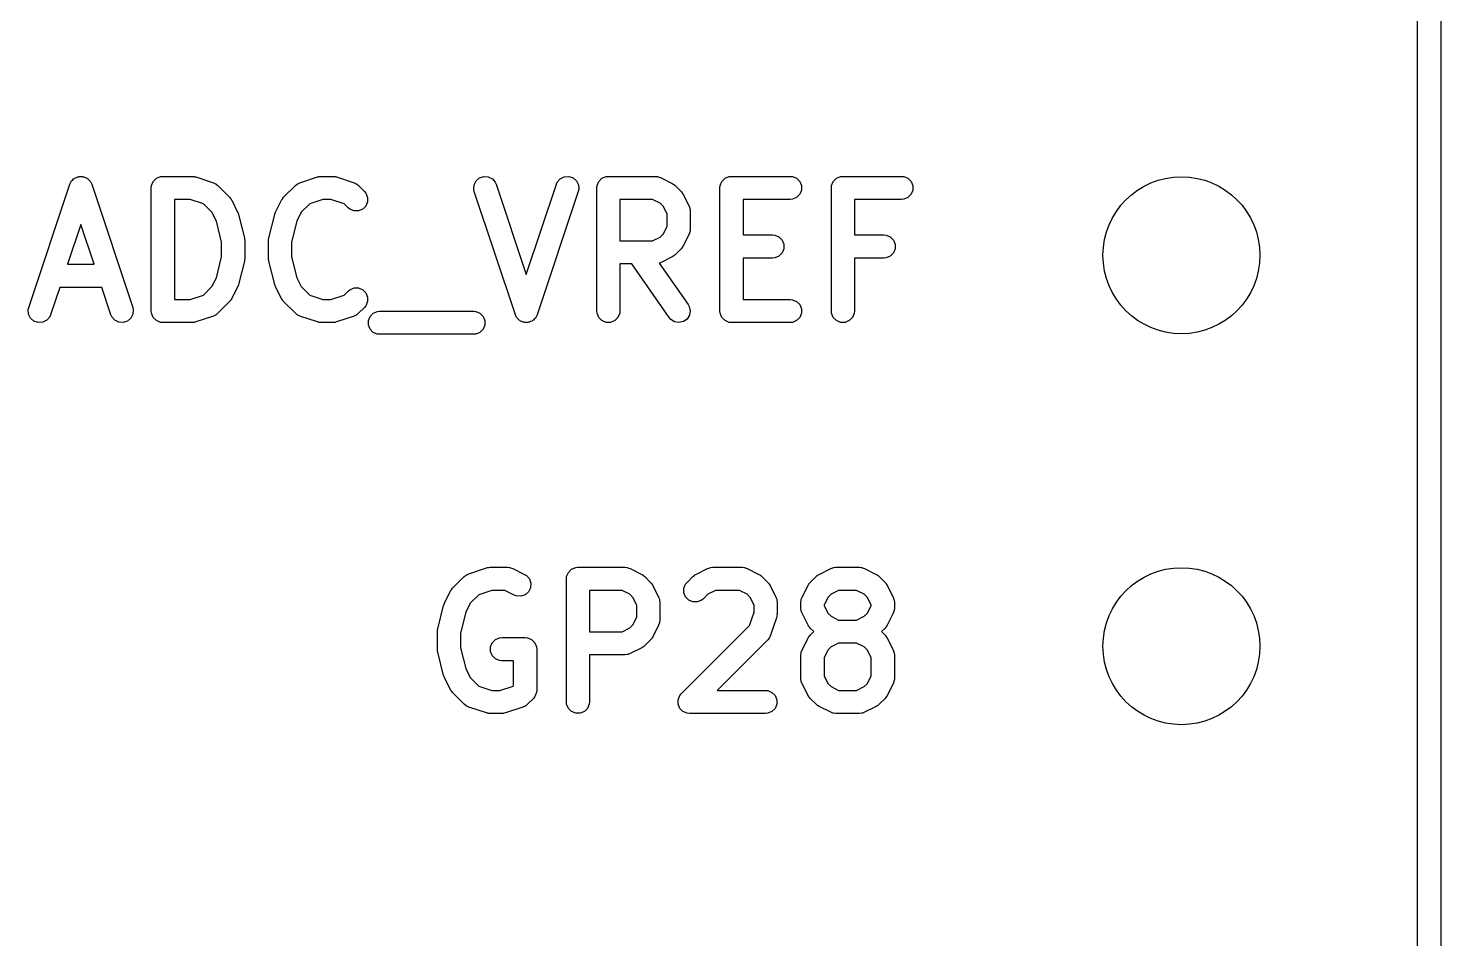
# Model space of a CAD drawing. Extents: x 100 to 226, y -132 to -42.
# Drawn here: x 210.79 to 219.97, y -68.83 to -62.92 of the extents above; entities that cross this region are included whole.
import ezdxf

# ---------------------------------------------------------------- set-up
doc = ezdxf.new("R2010")
doc.units = 0
doc.layers.add('BLACK', color=7, linetype='CONTINUOUS')

msp = doc.modelspace()

# ---------------------------------------------------------------- linework, layer by layer
at = {"layer": 'BLACK', "linetype": 'CONTINUOUS'}
for p, q in [((219.96625, -50.32375), (219.96625, -101.32375)), ((219.81625, -101.24875), (219.81625, -50.39875)), ((211.114403, -63.883329), (211.119489, -63.881634)), ((211.119489, -63.881634), (211.128869, -63.8823)), ((211.128869, -63.8823), (211.138249, -63.881634)), ((211.138249, -63.881634), (211.143334, -63.883329)), ((211.64757, -63.882486), (211.662202, -63.881045)), ((211.662202, -63.881045), (211.852678, -63.881045)), ((211.852678, -63.881045), (211.860083, -63.881774)), ((211.860083, -63.881774), (211.862058, -63.881634)), ((211.862058, -63.881634), (211.864655, -63.882224)), ((212.678795, -63.882224), (212.681393, -63.881634)), ((212.681393, -63.881634), (212.683367, -63.881774)), ((212.683367, -63.881774), (212.690773, -63.881045)), ((212.690773, -63.881045), (212.766964, -63.881045)), ((212.766964, -63.881045), (212.774369, -63.881774)), ((212.774369, -63.881774), (212.776344, -63.881634)), ((212.776344, -63.881634), (212.778941, -63.882224)), ((213.720297, -63.890888), (213.74806, -63.881634)), ((213.74806, -63.881634), (213.77725, -63.883709)), ((214.270963, -63.883708), (214.300153, -63.881634)), ((214.300153, -63.881634), (214.327916, -63.890888)), ((214.542808, -63.882486), (214.55744, -63.881045)), ((214.55744, -63.881045), (214.862202, -63.881045)), ((214.862202, -63.881045), (214.876834, -63.882486)), ((215.342808, -63.882486), (215.35744, -63.881045)), ((215.35744, -63.881045), (215.738392, -63.881045)), ((215.738392, -63.881045), (215.753024, -63.882486)), ((216.066618, -63.882486), (216.08125, -63.881045)), ((216.08125, -63.881045), (216.462202, -63.881045)), ((216.462202, -63.881045), (216.476834, -63.882486)), ((210.791051, -64.732328), (211.057718, -63.932328)), ((211.057718, -63.932328), (211.063712, -63.918903)), ((211.063712, -63.918903), (211.067222, -63.914855)), ((211.067222, -63.914855), (211.069619, -63.910062)), ((211.069619, -63.910062), (211.076723, -63.903899)), ((211.076723, -63.903899), (211.082886, -63.896795)), ((211.082886, -63.896795), (211.087679, -63.894398)), ((211.087679, -63.894398), (211.091727, -63.890888)), ((211.091727, -63.890888), (211.100648, -63.887914)), ((211.100648, -63.887914), (211.109059, -63.883709)), ((211.109059, -63.883709), (211.114403, -63.883329)), ((211.143334, -63.883329), (211.148679, -63.883709)), ((211.148679, -63.883709), (211.157088, -63.887913)), ((211.157088, -63.887913), (211.166012, -63.890888)), ((211.166012, -63.890888), (211.17006, -63.894399)), ((211.17006, -63.894399), (211.174852, -63.896795)), ((211.174852, -63.896795), (211.181013, -63.903898)), ((211.181013, -63.903898), (211.188119, -63.910062)), ((211.188119, -63.910062), (211.190515, -63.914855)), ((211.190515, -63.914855), (211.194026, -63.918903)), ((211.194026, -63.918903), (211.20002, -63.932328)), ((211.20002, -63.932328), (211.466686, -64.732328)), ((211.587202, -63.956045), (211.588643, -63.941413)), ((211.587202, -64.756045), (211.587202, -63.956045)), ((211.588643, -63.941413), (211.599842, -63.914377)), ((211.599842, -63.914377), (211.620534, -63.893685)), ((211.620534, -63.893685), (211.64757, -63.882486)), ((211.864655, -63.882224), (211.86731, -63.882486)), ((211.86731, -63.882486), (211.869141, -63.883244)), ((211.869141, -63.883244), (211.876395, -63.884894)), ((211.876395, -63.884894), (211.990681, -63.922989)), ((211.990681, -63.922989), (212.004106, -63.928983)), ((212.004106, -63.928983), (212.006141, -63.930748)), ((212.006141, -63.930748), (212.008632, -63.93178)), ((212.008632, -63.93178), (212.019997, -63.941107)), ((212.019997, -63.941107), (212.096187, -64.017297)), ((212.447264, -64.017297), (212.523454, -63.941107)), ((212.523454, -63.941107), (212.534819, -63.931779)), ((212.534819, -63.931779), (212.537311, -63.930746)), ((212.537311, -63.930746), (212.539345, -63.928983)), ((212.539345, -63.928983), (212.55277, -63.922989)), ((212.55277, -63.922989), (212.667056, -63.884894)), ((212.667056, -63.884894), (212.674309, -63.883244)), ((212.674309, -63.883244), (212.676141, -63.882486)), ((212.676141, -63.882486), (212.678795, -63.882224)), ((212.778941, -63.882224), (212.781596, -63.882486)), ((212.781596, -63.882486), (212.783427, -63.883244)), ((212.783427, -63.883244), (212.790681, -63.884894)), ((212.790681, -63.884894), (212.904966, -63.922989)), ((212.904966, -63.922989), (212.918392, -63.928983)), ((212.918392, -63.928983), (212.920427, -63.930748)), ((212.920427, -63.930748), (212.922916, -63.931779)), ((212.922916, -63.931779), (212.934281, -63.941106)), ((212.934281, -63.941106), (212.972377, -63.979201)), ((213.683029, -63.965425), (213.685104, -63.936235)), ((213.686289, -63.979762), (213.683029, -63.965425)), ((213.685104, -63.936235), (213.69819, -63.910062)), ((213.69819, -63.910062), (213.720297, -63.890888)), ((213.77725, -63.883709), (213.803423, -63.896795)), ((213.803423, -63.896795), (213.822597, -63.918902)), ((213.822597, -63.918902), (213.828591, -63.932328)), ((213.828591, -63.932328), (214.024106, -64.518874)), ((214.024106, -64.518874), (214.219622, -63.932328)), ((214.219622, -63.932328), (214.225616, -63.918902)), ((214.225616, -63.918902), (214.24479, -63.896795)), ((214.24479, -63.896795), (214.270963, -63.883708)), ((214.327916, -63.890888), (214.350023, -63.910061)), ((214.350023, -63.910061), (214.36311, -63.936235)), ((214.365184, -63.965425), (214.361924, -63.979762)), ((214.36311, -63.936235), (214.365184, -63.965425)), ((214.48244, -63.956045), (214.483881, -63.941413)), ((214.48244, -64.756045), (214.48244, -63.956045)), ((214.483881, -63.941413), (214.49508, -63.914377)), ((214.49508, -63.914377), (214.515772, -63.893685)), ((214.515772, -63.893685), (214.542808, -63.882486)), ((214.876834, -63.882486), (214.879323, -63.883517)), ((214.879323, -63.883517), (214.882011, -63.883708)), ((214.882011, -63.883708), (214.895743, -63.888963)), ((214.895743, -63.888963), (214.971933, -63.927058)), ((214.971933, -63.927058), (214.978232, -63.931022)), ((214.978232, -63.931022), (214.98006, -63.93178)), ((214.98006, -63.93178), (214.982116, -63.933468)), ((214.982116, -63.933468), (214.984376, -63.93489)), ((214.984376, -63.93489), (214.985675, -63.936388)), ((214.985675, -63.936388), (214.991425, -63.941107)), ((214.991425, -63.941107), (215.02952, -63.979202)), ((215.28244, -63.956045), (215.283881, -63.941413)), ((215.28244, -64.756045), (215.28244, -63.956045)), ((215.283881, -63.941413), (215.29508, -63.914377)), ((215.29508, -63.914377), (215.315772, -63.893685)), ((215.315772, -63.893685), (215.342808, -63.882486)), ((215.753024, -63.882486), (215.78006, -63.893685)), ((215.78006, -63.893685), (215.800752, -63.914377)), ((215.800752, -63.914377), (215.811951, -63.941413)), ((215.811951, -63.970677), (215.800752, -63.997713)), ((215.811951, -63.941413), (215.811951, -63.970677)), ((216.00625, -63.956045), (216.007691, -63.941413)), ((216.00625, -64.756045), (216.00625, -63.956045)), ((216.007691, -63.941413), (216.01889, -63.914377)), ((216.01889, -63.914377), (216.039582, -63.893685)), ((216.039582, -63.893685), (216.066618, -63.882486)), ((216.476834, -63.882486), (216.50387, -63.893685)), ((216.50387, -63.893685), (216.524562, -63.914377)), ((216.524562, -63.914377), (216.535761, -63.941413)), ((216.535761, -63.970677), (216.524562, -63.997713)), ((216.535761, -63.941413), (216.535761, -63.970677)), ((211.840508, -64.031045), (211.737202, -64.031045)), ((211.737202, -64.031045), (211.737202, -64.681045)), ((211.92645, -64.059692), (211.840508, -64.031045)), ((211.981514, -64.114756), (211.92645, -64.059692)), ((212.096187, -64.017297), (212.100907, -64.023047)), ((212.100907, -64.023047), (212.102404, -64.024346)), ((212.102404, -64.024346), (212.103823, -64.0266)), ((212.103823, -64.0266), (212.105515, -64.028662)), ((212.105515, -64.028662), (212.106273, -64.030494)), ((212.106273, -64.030494), (212.110236, -64.036789)), ((212.110236, -64.036789), (212.148331, -64.11298)), ((212.39512, -64.11298), (212.433215, -64.036789)), ((212.433215, -64.036789), (212.437179, -64.030489)), ((212.437179, -64.030489), (212.437937, -64.028662)), ((212.437937, -64.028662), (212.439625, -64.026605)), ((212.439625, -64.026605), (212.441047, -64.024346)), ((212.441047, -64.024346), (212.442545, -64.023046)), ((212.442545, -64.023046), (212.447264, -64.017297)), ((212.617, -64.059692), (212.561936, -64.114756)), ((212.702943, -64.031045), (212.617, -64.059692)), ((212.754794, -64.031045), (212.702943, -64.031045)), ((212.840735, -64.059692), (212.754794, -64.031045)), ((212.866313, -64.085269), (212.840735, -64.059692)), ((212.972377, -63.979201), (212.981705, -63.990566)), ((212.981705, -63.990566), (212.992904, -64.017602)), ((212.992904, -64.046865), (212.981706, -64.073902)), ((212.992904, -64.017602), (212.992904, -64.046865)), ((213.952956, -64.779762), (213.686289, -63.979762)), ((214.361924, -63.979762), (214.095258, -64.779762)), ((214.844497, -64.031045), (214.63244, -64.031045)), ((214.63244, -64.031045), (214.63244, -64.300092)), ((214.893965, -64.055779), (214.844497, -64.031045)), ((214.914848, -64.076662), (214.893965, -64.055779)), ((215.02952, -63.979202), (215.03424, -63.984954)), ((215.03424, -63.984954), (215.035736, -63.986251)), ((215.035736, -63.986251), (215.037155, -63.988505)), ((215.037155, -63.988505), (215.038847, -63.990567)), ((215.038847, -63.990567), (215.039605, -63.992397)), ((215.039605, -63.992397), (215.043569, -63.998694)), ((215.043569, -63.998694), (215.081665, -64.074884)), ((215.738392, -64.031045), (215.43244, -64.031045)), ((215.43244, -64.031045), (215.43244, -64.261997)), ((215.753024, -64.029604), (215.738392, -64.031045)), ((215.78006, -64.018405), (215.753024, -64.029604)), ((215.800752, -63.997713), (215.78006, -64.018405)), ((216.462202, -64.031045), (216.15625, -64.031045)), ((216.15625, -64.031045), (216.15625, -64.261997)), ((216.476834, -64.029604), (216.462202, -64.031045)), ((216.50387, -64.018405), (216.476834, -64.029604)), ((216.524562, -63.997713), (216.50387, -64.018405)), ((212.010484, -64.172695), (211.981514, -64.114756)), ((212.148331, -64.11298), (212.14874, -64.114049)), ((212.14874, -64.114049), (212.149063, -64.114485)), ((212.149063, -64.114485), (212.151261, -64.120636)), ((212.151261, -64.120636), (212.153586, -64.126712)), ((212.153586, -64.126712), (212.153624, -64.12725)), ((212.153624, -64.12725), (212.15401, -64.12833)), ((212.15401, -64.12833), (212.192106, -64.280712)), ((212.351345, -64.280711), (212.389441, -64.12833)), ((212.389441, -64.12833), (212.389826, -64.12725)), ((212.389826, -64.12725), (212.389865, -64.126712)), ((212.389865, -64.126712), (212.392189, -64.120636)), ((212.392189, -64.120636), (212.394388, -64.114485)), ((212.394388, -64.114485), (212.39471, -64.114049)), ((212.39471, -64.114049), (212.39512, -64.11298)), ((212.561936, -64.114756), (212.532966, -64.172696)), ((212.877678, -64.094596), (212.866313, -64.085269)), ((212.904714, -64.105794), (212.877678, -64.094596)), ((212.933977, -64.105794), (212.904714, -64.105794)), ((212.961013, -64.094595), (212.933977, -64.105794)), ((212.981706, -64.073902), (212.961013, -64.094595)), ((214.939583, -64.126131), (214.914848, -64.076662)), ((214.939583, -64.205005), (214.939583, -64.126131)), ((215.081665, -64.074884), (215.08692, -64.088616)), ((215.08692, -64.088616), (215.087111, -64.091305)), ((215.087111, -64.091305), (215.088142, -64.093794)), ((215.088142, -64.093794), (215.089583, -64.108426)), ((215.089583, -64.108426), (215.089583, -64.222711)), ((211.128868, -64.193215), (211.042449, -64.452473)), ((211.215288, -64.452473), (211.128868, -64.193215)), ((212.044345, -64.308137), (212.010484, -64.172695)), ((212.532966, -64.172696), (212.499106, -64.308137)), ((214.914848, -64.254474), (214.939583, -64.205005)), ((215.08692, -64.242521), (215.081665, -64.256253)), ((215.087111, -64.239831), (215.08692, -64.242521)), ((215.088142, -64.237343), (215.087111, -64.239831)), ((215.089583, -64.222711), (215.088142, -64.237343)), ((212.044345, -64.403952), (212.044345, -64.308137)), ((212.192106, -64.280712), (212.192481, -64.283248)), ((212.192481, -64.283248), (212.192904, -64.28427)), ((212.192904, -64.28427), (212.193446, -64.289782)), ((212.193446, -64.289782), (212.194256, -64.295256)), ((212.194256, -64.295256), (212.194093, -64.296348)), ((212.194093, -64.296348), (212.194345, -64.298902)), ((212.194345, -64.298902), (212.194345, -64.413188)), ((212.349106, -64.298902), (212.349357, -64.296348)), ((212.349106, -64.413188), (212.349106, -64.298902)), ((212.349195, -64.295256), (212.350004, -64.289781)), ((212.349357, -64.296348), (212.349195, -64.295256)), ((212.350004, -64.289781), (212.350547, -64.28427)), ((212.350547, -64.28427), (212.350969, -64.283249)), ((212.350969, -64.283249), (212.351345, -64.280711)), ((212.499106, -64.308137), (212.499106, -64.403952)), ((214.63244, -64.300092), (214.844497, -64.300092)), ((214.844497, -64.300092), (214.893965, -64.275358)), ((214.893965, -64.275358), (214.914848, -64.254474)), ((215.038847, -64.34057), (215.037155, -64.342631)), ((215.039605, -64.338739), (215.038847, -64.34057)), ((215.043569, -64.332443), (215.039605, -64.338739)), ((215.081665, -64.256253), (215.043569, -64.332443)), ((215.43244, -64.261997), (215.624106, -64.261997)), ((215.624106, -64.261997), (215.638738, -64.263438)), ((215.638738, -64.263438), (215.665774, -64.274637)), ((215.665774, -64.274637), (215.686466, -64.295329)), ((215.686466, -64.295329), (215.697665, -64.322365)), ((215.697665, -64.322365), (215.697665, -64.351629)), ((216.15625, -64.261997), (216.347916, -64.261997)), ((216.347916, -64.261997), (216.362548, -64.263438)), ((216.362548, -64.263438), (216.389584, -64.274637)), ((216.389584, -64.274637), (216.410276, -64.295329)), ((216.410276, -64.295329), (216.421475, -64.322365)), ((216.421475, -64.322365), (216.421475, -64.351629)), ((212.010484, -64.539393), (212.044345, -64.403952)), ((212.192106, -64.431378), (212.15401, -64.58376)), ((212.192481, -64.428841), (212.192106, -64.431378)), ((212.192904, -64.42782), (212.192481, -64.428841)), ((212.193446, -64.422307), (212.192904, -64.42782)), ((212.194256, -64.416834), (212.193446, -64.422307)), ((212.194345, -64.413188), (212.194093, -64.415741)), ((212.194093, -64.415741), (212.194256, -64.416834)), ((212.349357, -64.415741), (212.349106, -64.413188)), ((212.349195, -64.416834), (212.349357, -64.415741)), ((212.350004, -64.422308), (212.349195, -64.416834)), ((212.350547, -64.42782), (212.350004, -64.422308)), ((212.350969, -64.42884), (212.350547, -64.42782)), ((212.351345, -64.431379), (212.350969, -64.42884)), ((212.389441, -64.58376), (212.351345, -64.431379)), ((212.499106, -64.403952), (212.532966, -64.539392)), ((214.971933, -64.404079), (214.895743, -64.442174)), ((214.978232, -64.400114), (214.971933, -64.404079)), ((214.98006, -64.399357), (214.978232, -64.400114)), ((214.982116, -64.397668), (214.98006, -64.399357)), ((214.984376, -64.396247), (214.982116, -64.397668)), ((214.985675, -64.394748), (214.984376, -64.396247)), ((214.991425, -64.39003), (214.985675, -64.394748)), ((215.02952, -64.351935), (214.991425, -64.39003)), ((215.03424, -64.346182), (215.02952, -64.351935)), ((215.035736, -64.344886), (215.03424, -64.346182)), ((215.037155, -64.342631), (215.035736, -64.344886)), ((215.624106, -64.411997), (215.43244, -64.411997)), ((215.43244, -64.411997), (215.43244, -64.681045)), ((215.638738, -64.410556), (215.624106, -64.411997)), ((215.665774, -64.399357), (215.638738, -64.410556)), ((215.686466, -64.378665), (215.665774, -64.399357)), ((215.697665, -64.351629), (215.686466, -64.378665)), ((216.347916, -64.411997), (216.15625, -64.411997)), ((216.15625, -64.411997), (216.15625, -64.756045)), ((216.362548, -64.410556), (216.347916, -64.411997)), ((216.389584, -64.399357), (216.362548, -64.410556)), ((216.410276, -64.378665), (216.389584, -64.399357)), ((216.421475, -64.351629), (216.410276, -64.378665)), ((211.042449, -64.452473), (211.215288, -64.452473)), ((214.708867, -64.450092), (214.63244, -64.450092)), ((214.63244, -64.450092), (214.63244, -64.756045)), ((214.95314, -64.799054), (214.708867, -64.450092)), ((214.895743, -64.442174), (214.888391, -64.444987)), ((214.888391, -64.444987), (215.076025, -64.713035)), ((210.992449, -64.602473), (210.933353, -64.779762)), ((211.265288, -64.602473), (210.992449, -64.602473)), ((211.324384, -64.779762), (211.265288, -64.602473)), ((211.926449, -64.652398), (211.981514, -64.597332)), ((211.981514, -64.597332), (212.010484, -64.539393)), ((212.148331, -64.59911), (212.110236, -64.6753)), ((212.14874, -64.59804), (212.148331, -64.59911)), ((212.149063, -64.597605), (212.14874, -64.59804)), ((212.151261, -64.591453), (212.149063, -64.597605)), ((212.153586, -64.585378), (212.151261, -64.591453)), ((212.153624, -64.584839), (212.153586, -64.585378)), ((212.15401, -64.58376), (212.153624, -64.584839)), ((212.389826, -64.584839), (212.389441, -64.58376)), ((212.389865, -64.585378), (212.389826, -64.584839)), ((212.392189, -64.591453), (212.389865, -64.585378)), ((212.394388, -64.597605), (212.392189, -64.591453)), ((212.39471, -64.59804), (212.394388, -64.597605)), ((212.39512, -64.59911), (212.39471, -64.59804)), ((212.433215, -64.6753), (212.39512, -64.59911)), ((212.532966, -64.539392), (212.561936, -64.597332)), ((212.561936, -64.597332), (212.617001, -64.652398)), ((212.877677, -64.617493), (212.904714, -64.606295)), ((212.904714, -64.606295), (212.933977, -64.606295)), ((212.933977, -64.606295), (212.961013, -64.617493)), ((211.737202, -64.681045), (211.840508, -64.681045)), ((211.840508, -64.681045), (211.926449, -64.652398)), ((212.096188, -64.694791), (212.019997, -64.770983)), ((212.100905, -64.689042), (212.096188, -64.694791)), ((212.102404, -64.687743), (212.100905, -64.689042)), ((212.103825, -64.685484), (212.102404, -64.687743)), ((212.105515, -64.683426), (212.103825, -64.685484)), ((212.106272, -64.681596), (212.105515, -64.683426)), ((212.110236, -64.6753), (212.106272, -64.681596)), ((212.437178, -64.681596), (212.433215, -64.6753)), ((212.437936, -64.683426), (212.437178, -64.681596)), ((212.439625, -64.685484), (212.437936, -64.683426)), ((212.441047, -64.687743), (212.439625, -64.685484)), ((212.442545, -64.689042), (212.441047, -64.687743)), ((212.447264, -64.694792), (212.442545, -64.689042)), ((212.523454, -64.770983), (212.447264, -64.694792)), ((212.617001, -64.652398), (212.702943, -64.681045)), ((212.702943, -64.681045), (212.754794, -64.681045)), ((212.754794, -64.681045), (212.840735, -64.652398)), ((212.840735, -64.652398), (212.866312, -64.626821)), ((212.866312, -64.626821), (212.877677, -64.617493)), ((212.961013, -64.617493), (212.981706, -64.638186)), ((212.981706, -64.638186), (212.992904, -64.665222)), ((212.992904, -64.694485), (212.981706, -64.721522)), ((212.992904, -64.665222), (212.992904, -64.694485)), ((215.43244, -64.681045), (215.738392, -64.681045)), ((215.738392, -64.681045), (215.753024, -64.682486)), ((215.753024, -64.682486), (215.78006, -64.693685)), ((215.78006, -64.693685), (215.800752, -64.714377)), ((210.787791, -64.746665), (210.791051, -64.732328)), ((210.789866, -64.775855), (210.787791, -64.746665)), ((210.802952, -64.802028), (210.789866, -64.775855)), ((210.927359, -64.793188), (210.908185, -64.815295)), ((210.933353, -64.779762), (210.927359, -64.793188)), ((211.330378, -64.793188), (211.324384, -64.779762)), ((211.349552, -64.815295), (211.330378, -64.793188)), ((211.467872, -64.775855), (211.454785, -64.802029)), ((211.466686, -64.732328), (211.469946, -64.746665)), ((211.469946, -64.746665), (211.467872, -64.775855)), ((211.588643, -64.770677), (211.587202, -64.756045)), ((211.599842, -64.797713), (211.588643, -64.770677)), ((211.620534, -64.818405), (211.599842, -64.797713)), ((211.990681, -64.789101), (211.876395, -64.827196)), ((212.004106, -64.783107), (211.990681, -64.789101)), ((212.006141, -64.781341), (212.004106, -64.783107)), ((212.008632, -64.78031), (212.006141, -64.781341)), ((212.019997, -64.770983), (212.008632, -64.78031)), ((212.534819, -64.78031), (212.523454, -64.770983)), ((212.537309, -64.781341), (212.534819, -64.78031)), ((212.539345, -64.783107), (212.537309, -64.781341)), ((212.55277, -64.789101), (212.539345, -64.783107)), ((212.667056, -64.827196), (212.55277, -64.789101)), ((212.904966, -64.789101), (212.790681, -64.827196)), ((212.918392, -64.783107), (212.904966, -64.789101)), ((212.920428, -64.78134), (212.918392, -64.783107)), ((212.922917, -64.78031), (212.920428, -64.78134)), ((212.934282, -64.770983), (212.922917, -64.78031)), ((212.972378, -64.732887), (212.934282, -64.770983)), ((212.981706, -64.721522), (212.972378, -64.732887)), ((212.998167, -64.817603), (213.009366, -64.790567)), ((213.009366, -64.790567), (213.030058, -64.769875)), ((213.030058, -64.769875), (213.057094, -64.758676)), ((213.057094, -64.758676), (213.071726, -64.757235)), ((213.071726, -64.757235), (213.681249, -64.757235)), ((213.681249, -64.757235), (213.695881, -64.758676)), ((213.695881, -64.758676), (213.722917, -64.769875)), ((213.722917, -64.769875), (213.743609, -64.790567)), ((213.743609, -64.790567), (213.754808, -64.817603)), ((213.95895, -64.793187), (213.952956, -64.779762)), ((213.96246, -64.797234), (213.95895, -64.793187)), ((213.964857, -64.802028), (213.96246, -64.797234)), ((214.085753, -64.797234), (214.083357, -64.802028)), ((214.089264, -64.793187), (214.085753, -64.797234)), ((214.095258, -64.779762), (214.089264, -64.793187)), ((214.483881, -64.770677), (214.48244, -64.756045)), ((214.49508, -64.797713), (214.483881, -64.770677)), ((214.515772, -64.818405), (214.49508, -64.797713)), ((214.6198, -64.797713), (214.599108, -64.818405)), ((214.630999, -64.770677), (214.6198, -64.797713)), ((214.63244, -64.756045), (214.630999, -64.770677)), ((214.962712, -64.810215), (214.95314, -64.799054)), ((215.08448, -64.783237), (215.068753, -64.807916)), ((215.076025, -64.713035), (215.083236, -64.725848)), ((215.083236, -64.725848), (215.089565, -64.754419)), ((215.089565, -64.754419), (215.08448, -64.783237)), ((215.283881, -64.770677), (215.28244, -64.756045)), ((215.29508, -64.797713), (215.283881, -64.770677)), ((215.315772, -64.818405), (215.29508, -64.797713)), ((215.800752, -64.797713), (215.78006, -64.818405)), ((215.800752, -64.714377), (215.811951, -64.741413)), ((215.811951, -64.770677), (215.800752, -64.797713)), ((215.811951, -64.741413), (215.811951, -64.770677)), ((216.007691, -64.770677), (216.00625, -64.756045)), ((216.01889, -64.797713), (216.007691, -64.770677)), ((216.039582, -64.818405), (216.01889, -64.797713)), ((216.14361, -64.797713), (216.122918, -64.818405)), ((216.154809, -64.770677), (216.14361, -64.797713)), ((216.15625, -64.756045), (216.154809, -64.770677)), ((210.825059, -64.821202), (210.802952, -64.802028)), ((210.852822, -64.830456), (210.825059, -64.821202)), ((210.882012, -64.828381), (210.852822, -64.830456)), ((210.908185, -64.815295), (210.882012, -64.828381)), ((211.375725, -64.828382), (211.349552, -64.815295)), ((211.404915, -64.830456), (211.375725, -64.828382)), ((211.432678, -64.821202), (211.404915, -64.830456)), ((211.454785, -64.802029), (211.432678, -64.821202)), ((211.64757, -64.829604), (211.620534, -64.818405)), ((211.662202, -64.831045), (211.64757, -64.829604)), ((211.852678, -64.831045), (211.662202, -64.831045)), ((211.860083, -64.830315), (211.852678, -64.831045)), ((211.862058, -64.830456), (211.860083, -64.830315)), ((211.864655, -64.829865), (211.862058, -64.830456)), ((211.86731, -64.829604), (211.864655, -64.829865)), ((211.869141, -64.828845), (211.86731, -64.829604)), ((211.876395, -64.827196), (211.869141, -64.828845)), ((212.674309, -64.828845), (212.667056, -64.827196)), ((212.676141, -64.829604), (212.674309, -64.828845)), ((212.678795, -64.829865), (212.676141, -64.829604)), ((212.681393, -64.830456), (212.678795, -64.829865)), ((212.683367, -64.830315), (212.681393, -64.830456)), ((212.690773, -64.831045), (212.683367, -64.830315)), ((212.766964, -64.831045), (212.690773, -64.831045)), ((212.774369, -64.830315), (212.766964, -64.831045)), ((212.776344, -64.830456), (212.774369, -64.830315)), ((212.778941, -64.829865), (212.776344, -64.830456)), ((212.781596, -64.829604), (212.778941, -64.829865)), ((212.783427, -64.828845), (212.781596, -64.829604)), ((212.790681, -64.827196), (212.783427, -64.828845)), ((212.998167, -64.846867), (212.998167, -64.817603)), ((213.009366, -64.873903), (212.998167, -64.846867)), ((213.030058, -64.894595), (213.009366, -64.873903)), ((213.743609, -64.873903), (213.722917, -64.894595)), ((213.754808, -64.846867), (213.743609, -64.873903)), ((213.754808, -64.817603), (213.754808, -64.846867)), ((213.971961, -64.80819), (213.964857, -64.802028)), ((213.978124, -64.815295), (213.971961, -64.80819)), ((213.982917, -64.817691), (213.978124, -64.815295)), ((213.986965, -64.821202), (213.982917, -64.817691)), ((213.995886, -64.824175), (213.986965, -64.821202)), ((214.004297, -64.828381), (213.995886, -64.824175)), ((214.009641, -64.82876), (214.004297, -64.828381)), ((214.014727, -64.830456), (214.009641, -64.82876)), ((214.024107, -64.829789), (214.014727, -64.830456)), ((214.033487, -64.830456), (214.024107, -64.829789)), ((214.038572, -64.82876), (214.033487, -64.830456)), ((214.043917, -64.828381), (214.038572, -64.82876)), ((214.052326, -64.824176), (214.043917, -64.828381)), ((214.06125, -64.821202), (214.052326, -64.824176)), ((214.065298, -64.81769), (214.06125, -64.821202)), ((214.07009, -64.815295), (214.065298, -64.81769)), ((214.076251, -64.808191), (214.07009, -64.815295)), ((214.083357, -64.802028), (214.076251, -64.808191)), ((214.542808, -64.829604), (214.515772, -64.818405)), ((214.572072, -64.829604), (214.542808, -64.829604)), ((214.599108, -64.818405), (214.572072, -64.829604)), ((214.987391, -64.825942), (214.962712, -64.810215)), ((215.016208, -64.831027), (214.987391, -64.825942)), ((215.044779, -64.824698), (215.016208, -64.831027)), ((215.068753, -64.807916), (215.044779, -64.824698)), ((215.342808, -64.829604), (215.315772, -64.818405)), ((215.35744, -64.831045), (215.342808, -64.829604)), ((215.738392, -64.831045), (215.35744, -64.831045)), ((215.753024, -64.829604), (215.738392, -64.831045)), ((215.78006, -64.818405), (215.753024, -64.829604)), ((216.066618, -64.829604), (216.039582, -64.818405)), ((216.095882, -64.829604), (216.066618, -64.829604)), ((216.122918, -64.818405), (216.095882, -64.829604)), ((213.057094, -64.905794), (213.030058, -64.894595)), ((213.071726, -64.907235), (213.057094, -64.905794)), ((213.681249, -64.907235), (213.071726, -64.907235)), ((213.695881, -64.905794), (213.681249, -64.907235)), ((213.722917, -64.894595), (213.695881, -64.905794)), ((213.650389, -66.462989), (213.764675, -66.424894)), ((213.764675, -66.424894), (213.771928, -66.423244)), ((213.771928, -66.423244), (213.77376, -66.422486)), ((213.77376, -66.422486), (213.776414, -66.422224)), ((213.776414, -66.422224), (213.779012, -66.421634)), ((213.779012, -66.421634), (213.780986, -66.421774)), ((213.780986, -66.421774), (213.788392, -66.421045)), ((213.788392, -66.421045), (213.902678, -66.421045)), ((213.902678, -66.421045), (213.91731, -66.422486)), ((213.91731, -66.422486), (213.919799, -66.423517)), ((213.919799, -66.423517), (213.922487, -66.423708)), ((213.922487, -66.423708), (213.936219, -66.428963)), ((213.936219, -66.428963), (214.012409, -66.467058)), ((214.297461, -66.454377), (214.318153, -66.433685)), ((214.318153, -66.433685), (214.345189, -66.422486)), ((214.345189, -66.422486), (214.359821, -66.421045)), ((214.359821, -66.421045), (214.664583, -66.421045)), ((214.664583, -66.421045), (214.679215, -66.422486)), ((214.679215, -66.422486), (214.681704, -66.423517)), ((214.681704, -66.423517), (214.684392, -66.423708)), ((214.684392, -66.423708), (214.698124, -66.428963)), ((214.698124, -66.428963), (214.774314, -66.467058)), ((215.12628, -66.467058), (215.20247, -66.428963)), ((215.20247, -66.428963), (215.216202, -66.423708)), ((215.216202, -66.423708), (215.218889, -66.423517)), ((215.218889, -66.423517), (215.221379, -66.422486)), ((215.221379, -66.422486), (215.236011, -66.421045)), ((215.236011, -66.421045), (215.426487, -66.421045)), ((215.426487, -66.421045), (215.441119, -66.422486)), ((215.441119, -66.422486), (215.443608, -66.423517)), ((215.443608, -66.423517), (215.446296, -66.423708)), ((215.446296, -66.423708), (215.460028, -66.428963)), ((215.460028, -66.428963), (215.536219, -66.467058)), ((215.92628, -66.467058), (216.00247, -66.428963)), ((216.00247, -66.428963), (216.016202, -66.423708)), ((216.016202, -66.423708), (216.018889, -66.423517)), ((216.018889, -66.423517), (216.021379, -66.422486)), ((216.021379, -66.422486), (216.036011, -66.421045)), ((216.036011, -66.421045), (216.188392, -66.421045)), ((216.188392, -66.421045), (216.203024, -66.422486)), ((216.203024, -66.422486), (216.205513, -66.423517)), ((216.205513, -66.423517), (216.208201, -66.423708)), ((216.208201, -66.423708), (216.221933, -66.428963)), ((216.221933, -66.428963), (216.298124, -66.467058)), ((213.544883, -66.557297), (213.621073, -66.481107)), ((213.621073, -66.481107), (213.632438, -66.471779)), ((213.632438, -66.471779), (213.63493, -66.470746)), ((213.63493, -66.470746), (213.636964, -66.468983)), ((213.636964, -66.468983), (213.650389, -66.462989)), ((214.012409, -66.467058), (214.024852, -66.47489)), ((214.024852, -66.47489), (214.044025, -66.496998)), ((214.044025, -66.496998), (214.053279, -66.524759)), ((214.053279, -66.524759), (214.051205, -66.553949)), ((214.284821, -66.496045), (214.286262, -66.481413)), ((214.284821, -67.296045), (214.284821, -66.496045)), ((214.286262, -66.481413), (214.297461, -66.454377)), ((214.774314, -66.467058), (214.780613, -66.471022)), ((214.780613, -66.471022), (214.782441, -66.47178)), ((214.782441, -66.47178), (214.784497, -66.473468)), ((214.784497, -66.473468), (214.786757, -66.47489)), ((214.786757, -66.47489), (214.788056, -66.476388)), ((214.788056, -66.476388), (214.793806, -66.481107)), ((214.793806, -66.481107), (214.831901, -66.519202)), ((214.831901, -66.519202), (214.836621, -66.524954)), ((214.836621, -66.524954), (214.838117, -66.526251)), ((214.838117, -66.526251), (214.839536, -66.528505)), ((214.839536, -66.528505), (214.841228, -66.530567)), ((214.841228, -66.530567), (214.841986, -66.532397)), ((214.841986, -66.532397), (214.84595, -66.538694)), ((214.84595, -66.538694), (214.884046, -66.614884)), ((215.048166, -66.557603), (215.059365, -66.530567)), ((215.059365, -66.530567), (215.068693, -66.519201)), ((215.068693, -66.519201), (215.106789, -66.481106)), ((215.106789, -66.481106), (215.112537, -66.476388)), ((215.112537, -66.476388), (215.113837, -66.47489)), ((215.113837, -66.47489), (215.116095, -66.473468)), ((215.116095, -66.473468), (215.118154, -66.471779)), ((215.118154, -66.471779), (215.119983, -66.471021)), ((215.119983, -66.471021), (215.12628, -66.467058)), ((215.536219, -66.467058), (215.542518, -66.471022)), ((215.542518, -66.471022), (215.544346, -66.47178)), ((215.544346, -66.47178), (215.546402, -66.473468)), ((215.546402, -66.473468), (215.548662, -66.47489)), ((215.548662, -66.47489), (215.549961, -66.476388)), ((215.549961, -66.476388), (215.555711, -66.481107)), ((215.555711, -66.481107), (215.593806, -66.519202)), ((215.593806, -66.519202), (215.598524, -66.524951)), ((215.598524, -66.524951), (215.600023, -66.526251)), ((215.600023, -66.526251), (215.601444, -66.52851)), ((215.601444, -66.52851), (215.603133, -66.530567)), ((215.603133, -66.530567), (215.60389, -66.532394)), ((215.60389, -66.532394), (215.607855, -66.538694)), ((215.607855, -66.538694), (215.64595, -66.614885)), ((215.816548, -66.614885), (215.854644, -66.538694)), ((215.854644, -66.538694), (215.858607, -66.532397)), ((215.858607, -66.532397), (215.859366, -66.530567)), ((215.859366, -66.530567), (215.861057, -66.528505)), ((215.861057, -66.528505), (215.862477, -66.526251)), ((215.862477, -66.526251), (215.863972, -66.524954)), ((215.863972, -66.524954), (215.868693, -66.519202)), ((215.868693, -66.519202), (215.906788, -66.481107)), ((215.906788, -66.481107), (215.912537, -66.476388)), ((215.912537, -66.476388), (215.913837, -66.47489)), ((215.913837, -66.47489), (215.916096, -66.473468)), ((215.916096, -66.473468), (215.918153, -66.47178)), ((215.918153, -66.47178), (215.91998, -66.471022)), ((215.91998, -66.471022), (215.92628, -66.467058)), ((216.298124, -66.467058), (216.304423, -66.471022)), ((216.304423, -66.471022), (216.306251, -66.47178)), ((216.306251, -66.47178), (216.308307, -66.473468)), ((216.308307, -66.473468), (216.310567, -66.47489)), ((216.310567, -66.47489), (216.311866, -66.476388)), ((216.311866, -66.476388), (216.317616, -66.481107)), ((216.317616, -66.481107), (216.355711, -66.519202)), ((216.355711, -66.519202), (216.360429, -66.524951)), ((216.360429, -66.524951), (216.361928, -66.526251)), ((216.361928, -66.526251), (216.363349, -66.52851)), ((216.363349, -66.52851), (216.365038, -66.530567)), ((216.365038, -66.530567), (216.365795, -66.532394)), ((216.365795, -66.532394), (216.36976, -66.538694)), ((216.36976, -66.538694), (216.407855, -66.614885)), ((213.492739, -66.65298), (213.530834, -66.576789)), ((213.530834, -66.576789), (213.534798, -66.570489)), ((213.534798, -66.570489), (213.535556, -66.568662)), ((213.535556, -66.568662), (213.537244, -66.566605)), ((213.537244, -66.566605), (213.538666, -66.564346)), ((213.538666, -66.564346), (213.540164, -66.563046)), ((213.540164, -66.563046), (213.544883, -66.557297)), ((213.714619, -66.599692), (213.659555, -66.654756)), ((213.800562, -66.571045), (213.714619, -66.599692)), ((213.884973, -66.571045), (213.800562, -66.571045)), ((213.945327, -66.601222), (213.884973, -66.571045)), ((213.959059, -66.606477), (213.945327, -66.601222)), ((213.988249, -66.608551), (213.959059, -66.606477)), ((214.01601, -66.599297), (213.988249, -66.608551)), ((214.038118, -66.580124), (214.01601, -66.599297)), ((214.051205, -66.553949), (214.038118, -66.580124)), ((214.646878, -66.571045), (214.434821, -66.571045)), ((214.434821, -66.571045), (214.434821, -66.840092)), ((214.696346, -66.595779), (214.646878, -66.571045)), ((214.717229, -66.616662), (214.696346, -66.595779)), ((214.741964, -66.666131), (214.717229, -66.616662)), ((214.884046, -66.614884), (214.889301, -66.628616)), ((214.889301, -66.628616), (214.889492, -66.631305)), ((214.889492, -66.631305), (214.890523, -66.633794)), ((214.890523, -66.633794), (214.891964, -66.648426)), ((215.048166, -66.586865), (215.048166, -66.557603)), ((215.059364, -66.613902), (215.048166, -66.586865)), ((215.080057, -66.634595), (215.059364, -66.613902)), ((215.107093, -66.645794), (215.080057, -66.634595)), ((215.163392, -66.634596), (215.136355, -66.645794)), ((215.174757, -66.625269), (215.163392, -66.634596)), ((215.204247, -66.595779), (215.174757, -66.625269)), ((215.253716, -66.571045), (215.204247, -66.595779)), ((215.408782, -66.571045), (215.253716, -66.571045)), ((215.458251, -66.595779), (215.408782, -66.571045)), ((215.479133, -66.616661), (215.458251, -66.595779)), ((215.503868, -66.66613), (215.479133, -66.616661)), ((215.64595, -66.614885), (215.651205, -66.628617)), ((215.651205, -66.628617), (215.651395, -66.631304)), ((215.651395, -66.631304), (215.652427, -66.633794)), ((215.652427, -66.633794), (215.653868, -66.648426)), ((215.80863, -66.648426), (215.810071, -66.633794)), ((215.810071, -66.633794), (215.811101, -66.631305)), ((215.811101, -66.631305), (215.811293, -66.628616)), ((215.811293, -66.628616), (215.816548, -66.614885)), ((215.983365, -66.616661), (215.95863, -66.666131)), ((216.004248, -66.595779), (215.983365, -66.616661)), ((216.053716, -66.571045), (216.004248, -66.595779)), ((216.170687, -66.571045), (216.053716, -66.571045)), ((216.220156, -66.595779), (216.170687, -66.571045)), ((216.241038, -66.616661), (216.220156, -66.595779)), ((216.265773, -66.66613), (216.241038, -66.616661)), ((216.407855, -66.614885), (216.41311, -66.628617)), ((216.41311, -66.628617), (216.4133, -66.631304)), ((216.4133, -66.631304), (216.414332, -66.633794)), ((216.414332, -66.633794), (216.415773, -66.648426)), ((213.448964, -66.820711), (213.48706, -66.66833)), ((213.48706, -66.66833), (213.487445, -66.66725)), ((213.487445, -66.66725), (213.487484, -66.666712)), ((213.487484, -66.666712), (213.489808, -66.660636)), ((213.489808, -66.660636), (213.492007, -66.654485)), ((213.492007, -66.654485), (213.492329, -66.654049)), ((213.492329, -66.654049), (213.492739, -66.65298)), ((213.630585, -66.712696), (213.596725, -66.848137)), ((213.659555, -66.654756), (213.630585, -66.712696)), ((214.741964, -66.745005), (214.741964, -66.666131)), ((214.891964, -66.648426), (214.891964, -66.762711)), ((215.136355, -66.645794), (215.107093, -66.645794)), ((215.47522, -66.798388), (215.503868, -66.712446)), ((215.503868, -66.712446), (215.503868, -66.66613)), ((215.653868, -66.724616), (215.653138, -66.732021)), ((215.653868, -66.648426), (215.653868, -66.724616)), ((215.80863, -66.686521), (215.80863, -66.648426)), ((215.810071, -66.701153), (215.80863, -66.686521)), ((215.811101, -66.703641), (215.810071, -66.701153)), ((215.811293, -66.706331), (215.811101, -66.703641)), ((215.816548, -66.720063), (215.811293, -66.706331)), ((215.854644, -66.796252), (215.816548, -66.720063)), ((215.95863, -66.666131), (215.95863, -66.668815)), ((215.95863, -66.668815), (215.983364, -66.718283)), ((215.983364, -66.718283), (216.004248, -66.739168)), ((216.220155, -66.739168), (216.241038, -66.718284)), ((216.241038, -66.718284), (216.265773, -66.668816)), ((216.265773, -66.668816), (216.265773, -66.66613)), ((216.407855, -66.720062), (216.36976, -66.796252)), ((216.41311, -66.70633), (216.407855, -66.720062)), ((216.4133, -66.703642), (216.41311, -66.70633)), ((216.414332, -66.701153), (216.4133, -66.703642)), ((216.415773, -66.686521), (216.414332, -66.701153)), ((216.415773, -66.648426), (216.415773, -66.686521)), ((214.646878, -66.840092), (214.696346, -66.815358)), ((214.696346, -66.815358), (214.717229, -66.794474)), ((214.717229, -66.794474), (214.741964, -66.745005)), ((214.884046, -66.796253), (214.84595, -66.872443)), ((214.889301, -66.782521), (214.884046, -66.796253)), ((214.889492, -66.779831), (214.889301, -66.782521)), ((214.890523, -66.777343), (214.889492, -66.779831)), ((214.891964, -66.762711), (214.890523, -66.777343)), ((215.030597, -67.243012), (215.47522, -66.798388)), ((215.650019, -66.748333), (215.611924, -66.862619)), ((215.651668, -66.741079), (215.650019, -66.748333)), ((215.652427, -66.739248), (215.651668, -66.741079)), ((215.652688, -66.736593), (215.652427, -66.739248)), ((215.653279, -66.733996), (215.652688, -66.736593)), ((215.653138, -66.732021), (215.653279, -66.733996)), ((215.858606, -66.802546), (215.854644, -66.796252)), ((215.859365, -66.804378), (215.858606, -66.802546)), ((215.861058, -66.806441), (215.859365, -66.804378)), ((215.862477, -66.808695), (215.861058, -66.806441)), ((215.863971, -66.809991), (215.862477, -66.808695)), ((215.868692, -66.815743), (215.863971, -66.809991)), ((215.89185, -66.838901), (215.868692, -66.815743)), ((216.004248, -66.739168), (216.053716, -66.763902)), ((216.053716, -66.763902), (216.170687, -66.763902)), ((216.170687, -66.763902), (216.220155, -66.739168)), ((216.355712, -66.815743), (216.332553, -66.838901)), ((216.360429, -66.809994), (216.355712, -66.815743)), ((216.361928, -66.808695), (216.360429, -66.809994)), ((216.363349, -66.806436), (216.361928, -66.808695)), ((216.365039, -66.804378), (216.363349, -66.806436)), ((216.365796, -66.802548), (216.365039, -66.804378)), ((216.36976, -66.796252), (216.365796, -66.802548)), ((213.446725, -66.838902), (213.446976, -66.836348)), ((213.446725, -66.953188), (213.446725, -66.838902)), ((213.446814, -66.835256), (213.447623, -66.829781)), ((213.446976, -66.836348), (213.446814, -66.835256)), ((213.447623, -66.829781), (213.448166, -66.82427)), ((213.448166, -66.82427), (213.448588, -66.823249)), ((213.448588, -66.823249), (213.448964, -66.820711)), ((213.596725, -66.848137), (213.596725, -66.943952)), ((213.802223, -66.91152), (213.822915, -66.890828)), ((213.822915, -66.890828), (213.849951, -66.879629)), ((213.849951, -66.879629), (213.864583, -66.878188)), ((213.864583, -66.878188), (214.016964, -66.878188)), ((214.016964, -66.878188), (214.031596, -66.879629)), ((214.031596, -66.879629), (214.058632, -66.890828)), ((214.058632, -66.890828), (214.079324, -66.91152)), ((214.434821, -66.840092), (214.646878, -66.840092)), ((214.831901, -66.891935), (214.793806, -66.93003)), ((214.836621, -66.886182), (214.831901, -66.891935)), ((214.838117, -66.884886), (214.836621, -66.886182)), ((214.839536, -66.882631), (214.838117, -66.884886)), ((214.841228, -66.88057), (214.839536, -66.882631)), ((214.841986, -66.878739), (214.841228, -66.88057)), ((214.84595, -66.872443), (214.841986, -66.878739)), ((215.593806, -66.891935), (215.264696, -67.221045)), ((215.603134, -66.88057), (215.593806, -66.891935)), ((215.604166, -66.878077), (215.603134, -66.88057)), ((215.60593, -66.876044), (215.604166, -66.878077)), ((215.611924, -66.862619), (215.60593, -66.876044)), ((215.816548, -66.957742), (215.854644, -66.881551)), ((215.854644, -66.881551), (215.858607, -66.875254)), ((215.858607, -66.875254), (215.859366, -66.873424)), ((215.859366, -66.873424), (215.861057, -66.871362)), ((215.861057, -66.871362), (215.862477, -66.869108)), ((215.862477, -66.869108), (215.863972, -66.867811)), ((215.863972, -66.867811), (215.868693, -66.862059)), ((215.868693, -66.862059), (215.89185, -66.838901)), ((216.332553, -66.838901), (216.355711, -66.862059)), ((216.355711, -66.862059), (216.360429, -66.867808)), ((216.360429, -66.867808), (216.361928, -66.869108)), ((216.361928, -66.869108), (216.363349, -66.871367)), ((216.363349, -66.871367), (216.365038, -66.873424)), ((216.365038, -66.873424), (216.365795, -66.875251)), ((216.365795, -66.875251), (216.36976, -66.881551)), ((216.36976, -66.881551), (216.407855, -66.957742)), ((213.446976, -66.955741), (213.446725, -66.953188)), ((213.446814, -66.956834), (213.446976, -66.955741)), ((213.447623, -66.962308), (213.446814, -66.956834)), ((213.448166, -66.96782), (213.447623, -66.962308)), ((213.448588, -66.96884), (213.448166, -66.96782)), ((213.448964, -66.971379), (213.448588, -66.96884)), ((213.48706, -67.12376), (213.448964, -66.971379)), ((213.596725, -66.943952), (213.630585, -67.079392)), ((213.791024, -66.938556), (213.802223, -66.91152)), ((213.791024, -66.96782), (213.791024, -66.938556)), ((213.802223, -66.994856), (213.791024, -66.96782)), ((213.822915, -67.015548), (213.802223, -66.994856)), ((214.079324, -66.91152), (214.090523, -66.938556)), ((214.090523, -66.938556), (214.091964, -66.953188)), ((214.091964, -66.953188), (214.091964, -67.219854)), ((214.664583, -66.990092), (214.434821, -66.990092)), ((214.434821, -66.990092), (214.434821, -67.296045)), ((214.679215, -66.988651), (214.664583, -66.990092)), ((214.681704, -66.987619), (214.679215, -66.988651)), ((214.684392, -66.987429), (214.681704, -66.987619)), ((214.698124, -66.982174), (214.684392, -66.987429)), ((214.774314, -66.944079), (214.698124, -66.982174)), ((214.780613, -66.940114), (214.774314, -66.944079)), ((214.782441, -66.939357), (214.780613, -66.940114)), ((214.784497, -66.937668), (214.782441, -66.939357)), ((214.786757, -66.936247), (214.784497, -66.937668)), ((214.788056, -66.934748), (214.786757, -66.936247)), ((214.793806, -66.93003), (214.788056, -66.934748)), ((215.80863, -66.991283), (215.810071, -66.976651)), ((215.80863, -67.143664), (215.80863, -66.991283)), ((215.810071, -66.976651), (215.811101, -66.974162)), ((215.811101, -66.974162), (215.811293, -66.971473)), ((215.811293, -66.971473), (215.816548, -66.957742)), ((215.983365, -66.959518), (215.95863, -67.008988)), ((216.004248, -66.938636), (215.983365, -66.959518)), ((216.053716, -66.913902), (216.004248, -66.938636)), ((216.170687, -66.913902), (216.053716, -66.913902)), ((216.220156, -66.938636), (216.170687, -66.913902)), ((216.241038, -66.959518), (216.220156, -66.938636)), ((216.265773, -67.008987), (216.241038, -66.959518)), ((216.407855, -66.957742), (216.41311, -66.971474)), ((216.41311, -66.971474), (216.4133, -66.974161)), ((216.4133, -66.974161), (216.414332, -66.976651)), ((216.414332, -66.976651), (216.415773, -66.991283)), ((216.415773, -66.991283), (216.415773, -67.143664)), ((213.630585, -67.079392), (213.659555, -67.137332)), ((213.849951, -67.026747), (213.822915, -67.015548)), ((213.864583, -67.028188), (213.849951, -67.026747)), ((213.941964, -67.028188), (213.864583, -67.028188)), ((213.941964, -67.188788), (213.941964, -67.028188)), ((215.95863, -67.008988), (215.95863, -67.125958)), ((216.265773, -67.125959), (216.265773, -67.008987)), ((213.487445, -67.124839), (213.48706, -67.12376)), ((213.487484, -67.125378), (213.487445, -67.124839)), ((213.489808, -67.131453), (213.487484, -67.125378)), ((213.492007, -67.137605), (213.489808, -67.131453)), ((213.492329, -67.13804), (213.492007, -67.137605)), ((213.492739, -67.13911), (213.492329, -67.13804)), ((213.530834, -67.2153), (213.492739, -67.13911)), ((213.659555, -67.137332), (213.71462, -67.192398)), ((215.810071, -67.158296), (215.80863, -67.143664)), ((215.811101, -67.160784), (215.810071, -67.158296)), ((215.811293, -67.163474), (215.811101, -67.160784)), ((215.816548, -67.177206), (215.811293, -67.163474)), ((215.854644, -67.253395), (215.816548, -67.177206)), ((215.95863, -67.125958), (215.983364, -67.175426)), ((215.983364, -67.175426), (216.004248, -67.196311)), ((216.220155, -67.196311), (216.241038, -67.175427)), ((216.241038, -67.175427), (216.265773, -67.125959)), ((216.407855, -67.177205), (216.36976, -67.253395)), ((216.41311, -67.163473), (216.407855, -67.177205)), ((216.4133, -67.160785), (216.41311, -67.163473)), ((216.414332, -67.158296), (216.4133, -67.160785)), ((216.415773, -67.143664), (216.414332, -67.158296)), ((213.534797, -67.221596), (213.530834, -67.2153)), ((213.535555, -67.223426), (213.534797, -67.221596)), ((213.537244, -67.225484), (213.535555, -67.223426)), ((213.538666, -67.227743), (213.537244, -67.225484)), ((213.540164, -67.229042), (213.538666, -67.227743)), ((213.544883, -67.234792), (213.540164, -67.229042)), ((213.621073, -67.310983), (213.544883, -67.234792)), ((213.71462, -67.192398), (213.800562, -67.221045)), ((213.800562, -67.221045), (213.852413, -67.221045)), ((213.852413, -67.221045), (213.938354, -67.192398)), ((213.938354, -67.192398), (213.941964, -67.188788)), ((214.069997, -67.272887), (214.031901, -67.310983)), ((214.079325, -67.261522), (214.069997, -67.272887)), ((214.089009, -67.238141), (214.079325, -67.261522)), ((214.090523, -67.234486), (214.089009, -67.238141)), ((214.091964, -67.219854), (214.090523, -67.234486)), ((215.010071, -67.281413), (215.02127, -67.254377)), ((215.02127, -67.254377), (215.030597, -67.243012)), ((215.264696, -67.221045), (215.578868, -67.221045)), ((215.578868, -67.221045), (215.5935, -67.222486)), ((215.5935, -67.222486), (215.620536, -67.233685)), ((215.620536, -67.233685), (215.641228, -67.254377)), ((215.641228, -67.254377), (215.652427, -67.281413)), ((215.858606, -67.259689), (215.854644, -67.253395)), ((215.859365, -67.261521), (215.858606, -67.259689)), ((215.861058, -67.263584), (215.859365, -67.261521)), ((215.862477, -67.265838), (215.861058, -67.263584)), ((215.863971, -67.267134), (215.862477, -67.265838)), ((215.868692, -67.272886), (215.863971, -67.267134)), ((215.906787, -67.310982), (215.868692, -67.272886)), ((216.004248, -67.196311), (216.053716, -67.221045)), ((216.053716, -67.221045), (216.170687, -67.221045)), ((216.170687, -67.221045), (216.220155, -67.196311)), ((216.355712, -67.272886), (216.317617, -67.310982)), ((216.360429, -67.267137), (216.355712, -67.272886)), ((216.361928, -67.265838), (216.360429, -67.267137)), ((216.363349, -67.263579), (216.361928, -67.265838)), ((216.365039, -67.261521), (216.363349, -67.263579)), ((216.365796, -67.259691), (216.365039, -67.261521)), ((216.36976, -67.253395), (216.365796, -67.259691)), ((213.632438, -67.32031), (213.621073, -67.310983)), ((213.634928, -67.321341), (213.632438, -67.32031)), ((213.636964, -67.323107), (213.634928, -67.321341)), ((213.650389, -67.329101), (213.636964, -67.323107)), ((213.764675, -67.367196), (213.650389, -67.329101)), ((213.771928, -67.368845), (213.764675, -67.367196)), ((213.77376, -67.369604), (213.771928, -67.368845)), ((213.776414, -67.369865), (213.77376, -67.369604)), ((213.779012, -67.370456), (213.776414, -67.369865)), ((213.87656, -67.369865), (213.873963, -67.370456)), ((213.879215, -67.369604), (213.87656, -67.369865)), ((213.881046, -67.368845), (213.879215, -67.369604)), ((213.8883, -67.367196), (213.881046, -67.368845)), ((214.002585, -67.329101), (213.8883, -67.367196)), ((214.016011, -67.323107), (214.002585, -67.329101)), ((214.018047, -67.32134), (214.016011, -67.323107)), ((214.020536, -67.32031), (214.018047, -67.32134)), ((214.031901, -67.310983), (214.020536, -67.32031)), ((214.286262, -67.310677), (214.284821, -67.296045)), ((214.297461, -67.337713), (214.286262, -67.310677)), ((214.318153, -67.358405), (214.297461, -67.337713)), ((214.345189, -67.369604), (214.318153, -67.358405)), ((214.374453, -67.369604), (214.345189, -67.369604)), ((214.401489, -67.358405), (214.374453, -67.369604)), ((214.422181, -67.337713), (214.401489, -67.358405)), ((214.43338, -67.310677), (214.422181, -67.337713)), ((214.434821, -67.296045), (214.43338, -67.310677)), ((215.010071, -67.310677), (215.010071, -67.281413)), ((215.02127, -67.337713), (215.010071, -67.310677)), ((215.041962, -67.358405), (215.02127, -67.337713)), ((215.068998, -67.369604), (215.041962, -67.358405)), ((215.08363, -67.371045), (215.068998, -67.369604)), ((215.5935, -67.369604), (215.578868, -67.371045)), ((215.620536, -67.358405), (215.5935, -67.369604)), ((215.641228, -67.337713), (215.620536, -67.358405)), ((215.652427, -67.310677), (215.641228, -67.337713)), ((215.652427, -67.281413), (215.652427, -67.310677)), ((215.912538, -67.315702), (215.906787, -67.310982)), ((215.913837, -67.3172), (215.912538, -67.315702)), ((215.916092, -67.318619), (215.913837, -67.3172)), ((215.918152, -67.32031), (215.916092, -67.318619)), ((215.919982, -67.321068), (215.918152, -67.32031)), ((215.92628, -67.325032), (215.919982, -67.321068)), ((216.00247, -67.363127), (215.92628, -67.325032)), ((216.016202, -67.368382), (216.00247, -67.363127)), ((216.018889, -67.368572), (216.016202, -67.368382)), ((216.021379, -67.369604), (216.018889, -67.368572)), ((216.036011, -67.371045), (216.021379, -67.369604)), ((216.203024, -67.369604), (216.188392, -67.371045)), ((216.205513, -67.368572), (216.203024, -67.369604)), ((216.208201, -67.368382), (216.205513, -67.368572)), ((216.221933, -67.363127), (216.208201, -67.368382)), ((216.298124, -67.325032), (216.221933, -67.363127)), ((216.304423, -67.321067), (216.298124, -67.325032)), ((216.306251, -67.32031), (216.304423, -67.321067)), ((216.308307, -67.318622), (216.306251, -67.32031)), ((216.310567, -67.3172), (216.308307, -67.318622)), ((216.311867, -67.3157), (216.310567, -67.3172)), ((216.317617, -67.310982), (216.311867, -67.3157)), ((213.780986, -67.370315), (213.779012, -67.370456)), ((213.788392, -67.371045), (213.780986, -67.370315)), ((213.864583, -67.371045), (213.788392, -67.371045)), ((213.871988, -67.370315), (213.864583, -67.371045)), ((213.873963, -67.370456), (213.871988, -67.370315)), ((215.578868, -67.371045), (215.08363, -67.371045)), ((216.188392, -67.371045), (216.036011, -67.371045))]:
    msp.add_line(p, q, dxfattribs=at)
at = {"layer": 'BLACK'}
for centre in [(218.28125, -64.39375), (218.28125, -66.93375)]:
    msp.add_circle(centre, 0.51, dxfattribs=at)

doc.saveas('drawing.dxf')
